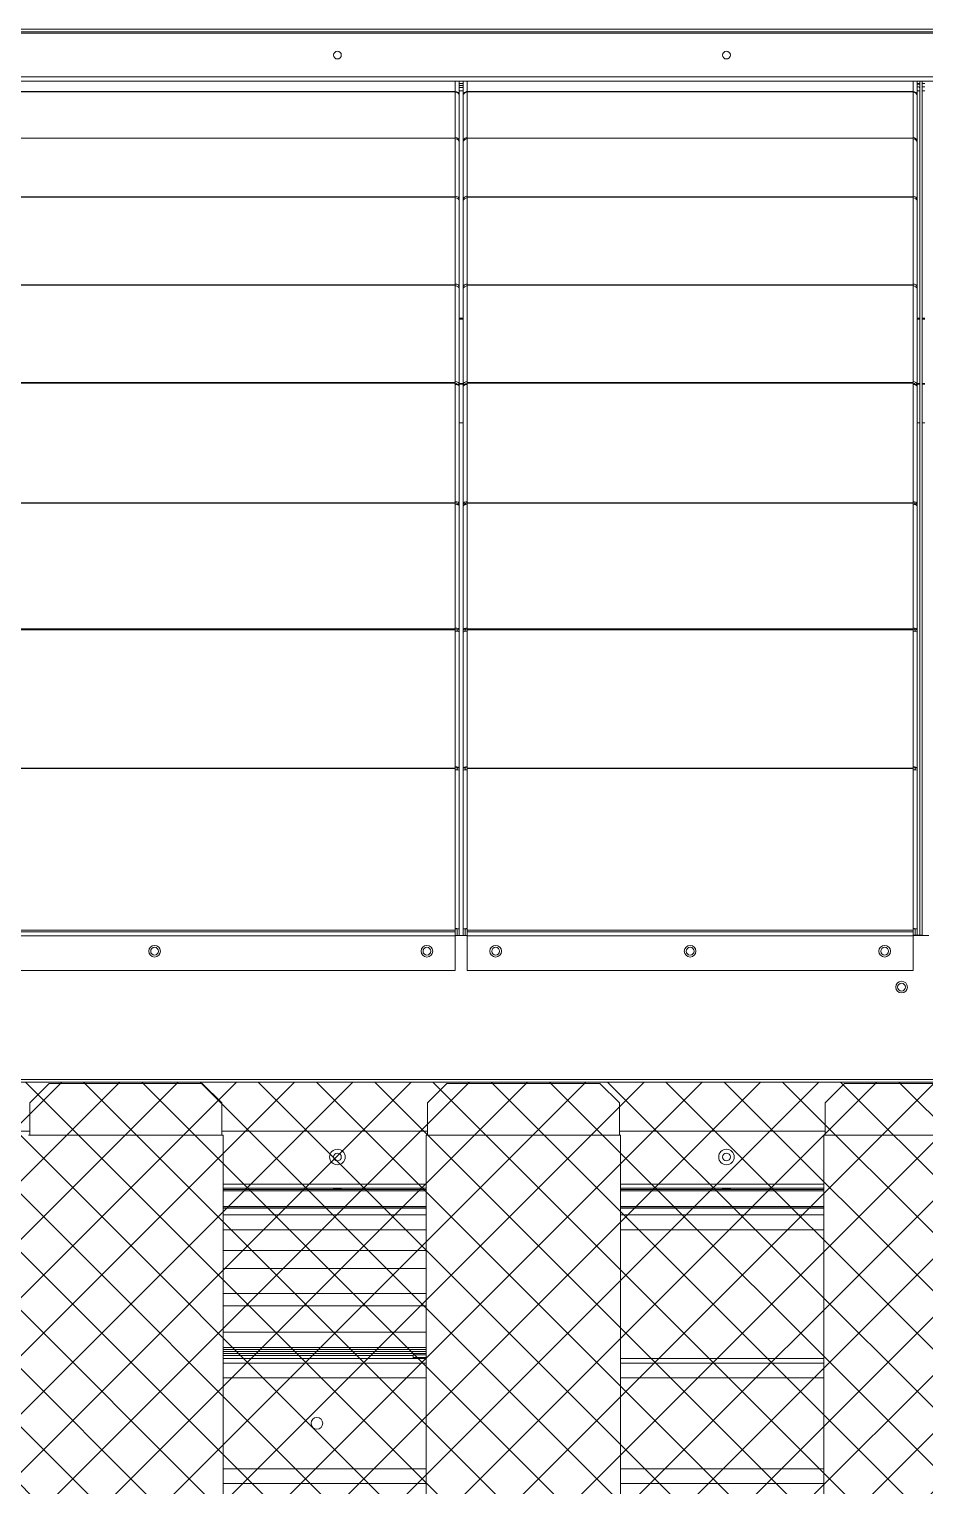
# Model space of a CAD drawing. Header units: millimetres. Extents: x -17070 to 40435, y -291348 to 29674.
# Drawn here: x 31291 to 31982, y 18338 to 19462 of the extents above; entities that cross this region are included whole.
import ezdxf

# ---------------------------------------------------------------- set-up
doc = ezdxf.new("R2010")
doc.units = ezdxf.units.MM

# ---------------------------------------------------------------- blocks, each defined once
blk = doc.blocks.new('2')
at = {"lineweight": 5}
h = blk.add_hatch(dxfattribs=at)
h.set_pattern_fill('ANSI37', scale=10)
h.set_pattern_definition([(45, (-1081643.614, -471753.683), (-22.4506403, 22.4506403), []), (135, (-1081643.614, -471753.683), (-22.4506403, -22.4506403), [])])
h.paths.add_polyline_path([(33434.7, 16549.7), (33434.7, 18649.7), (30525.7, 18649.7), (30525.7, 16549.7)])
at = {"lineweight": 20}
for p, q in [((30478.6, 19461.7), (33478.6, 19461.7)), ((33434.6, 19459.7), (30522.6, 19459.7)), ((30520.6, 19421.7), (33436.6, 19421.7)), ((33436.6, 18651.7), (30520.6, 18651.7)), ((33434.7, 18649.7), (30522.6, 18649.7)), ((30525.7, 18649.7), (33434.7, 18649.7)), ((31291.4, 18633.7), (31306.4, 18648.7)), ((31306.4, 18648.7), (31424.4, 18648.7)), ((31439.4, 18633.7), (31424.4, 18648.7)), ((31598, 18633.7), (31613, 18648.7)), ((31613, 18648.7), (31731, 18648.7)), ((31746, 18633.7), (31731, 18648.7)), ((31904.6, 18633.7), (31919.6, 18648.7)), ((31919.6, 18648.7), (32037.6, 18648.7)), ((31291.4, 18608.7), (31291.4, 18633.7)), ((31439.4, 18608.7), (31439.4, 18633.7)), ((31598, 18608.7), (31598, 18633.7)), ((31746, 18608.7), (31746, 18633.7)), ((31904.6, 18608.7), (31904.6, 18633.7)), ((31291.4, 18611.7), (31132.8, 18611.7)), ((31440.4, 18608.7), (31290.4, 18608.7)), ((31598, 18611.7), (31439.4, 18611.7)), ((31440.4, 16595.7), (31440.4, 18608.7)), ((31597, 16595.7), (31597, 18608.7)), ((31747, 18608.7), (31597, 18608.7)), ((31904.6, 18611.7), (31746, 18611.7)), ((31747, 16595.7), (31747, 18608.7)), ((31903.6, 16595.7), (31903.6, 18608.7)), ((32053.6, 18608.7), (31903.6, 18608.7))]:
    blk.add_line(p, q, dxfattribs=at)
at = {"color": 7, "lineweight": 20}
for p, q in [((33431.5, 19461.7), (30525.7, 19461.7)), ((33431.5, 19458.6), (30525.7, 19458.6)), ((33434.6, 19424.8), (30522.6, 19424.8)), ((33434.6, 19421.7), (30522.6, 19421.7)), ((30525.7, 19413.6), (31619.5, 19413.6)), ((30525.7, 19413.4), (31619.5, 19413.4)), ((30525.7, 19377.7), (31619.5, 19377.7)), ((30525.7, 19377.6), (31619.5, 19377.6)), ((30525.7, 19332.5), (31619.5, 19332.5)), ((30525.7, 19332.2), (31619.5, 19332.2)), ((30525.7, 19264.5), (31619.5, 19264.5)), ((30525.7, 19264.3), (31619.5, 19264.3)), ((30525.7, 19189.2), (31619.5, 19189.2)), ((30525.7, 19188.6), (31619.5, 19188.6)), ((30525.7, 19096.5), (31619.5, 19096.5)), ((30525.7, 19096.2), (31619.5, 19096.2)), ((30525.7, 18999.1), (31619.5, 18999.1)), ((30525.7, 18998.4), (31619.5, 18998.4)), ((30525.7, 18891.8), (31619.5, 18891.8)), ((30525.7, 18891.6), (31619.5, 18891.6)), ((31619.5, 18766.9), (30525.7, 18766.9)), ((30525.7, 18765.6), (31619.5, 18765.6)), ((30525.7, 18762.5), (31619.5, 18762.5)), ((30525.7, 18735.6), (31619.5, 18735.6)), ((31440.4, 18570.9), (31597, 18570.9)), ((31747, 18570.9), (31903.6, 18570.9)), ((31440.4, 18567.8), (31597, 18567.8)), ((31597, 18566.8), (31440.4, 18566.8)), ((31597, 18565.7), (31440.4, 18565.7)), ((31747, 18567.8), (31903.6, 18567.8)), ((31903.6, 18566.8), (31747, 18566.8)), ((31903.6, 18565.7), (31747, 18565.7)), ((31440.4, 18553.6), (31597, 18553.6)), ((31440.4, 18552.6), (31597, 18552.6)), ((31597, 18552.4), (31440.4, 18552.4)), ((31747, 18553.6), (31903.6, 18553.6)), ((31747, 18552.6), (31903.6, 18552.6)), ((31903.6, 18552.4), (31747, 18552.4)), ((31597, 18547.4), (31440.4, 18547.4)), ((31903.6, 18547.4), (31747, 18547.4)), ((31440.4, 18535.6), (31597, 18535.6)), ((31747, 18535.6), (31903.6, 18535.6)), ((31440.4, 18436.5), (31597, 18436.5)), ((31747, 18436.5), (31903.6, 18436.5)), ((31440.4, 18433), (31597, 18433)), ((31747, 18433), (31903.6, 18433)), ((31597, 18340), (31440.4, 18340)), ((31903.6, 18340), (31747, 18340))]:
    blk.add_line(p, q, dxfattribs=at)
at = {"color": 7, "lineweight": 20, "ltscale": 0.004468}
for p, q in [((31619.5, 19421.7), (31619.5, 19413.7)), ((31628.7, 19413.7), (31628.7, 19421.7)), ((31972.5, 19421.7), (31972.5, 19413.7))]:
    blk.add_line(p, q, dxfattribs=at)
at = {"color": 7, "lineweight": 20, "ltscale": 5.06378e-05}
for p, q in [((31619.5, 19413.7), (31619.5, 19413.6)), ((31628.7, 19413.7), (31628.7, 19413.6)), ((31972.5, 19413.7), (31972.5, 19413.6))]:
    blk.add_line(p, q, dxfattribs=at)
at = {"color": 7, "lineweight": 20, "ltscale": 8.68979e-05}
for p, q in [((31619.5, 19413.4), (31619.5, 19413.6)), ((31628.7, 19413.4), (31628.7, 19413.6)), ((31972.5, 19413.4), (31972.5, 19413.6))]:
    blk.add_line(p, q, dxfattribs=at)
at = {"color": 7, "lineweight": 20, "ltscale": 0.000182321}
for p, q in [((31619.5, 19413.1), (31619.5, 19413.4)), ((31628.7, 19413.1), (31628.7, 19413.4)), ((31972.5, 19413.1), (31972.5, 19413.4))]:
    blk.add_line(p, q, dxfattribs=at)
at = {"color": 7, "lineweight": 20, "ltscale": 5.01906e-05}
for p, q in [((31622.6, 19420.3), (31622.6, 19420.4)), ((31975.6, 19420.3), (31975.6, 19420.4))]:
    blk.add_line(p, q, dxfattribs=at)
at = {"color": 7, "lineweight": 20, "ltscale": 0.005416}
for p, q in [((31622.6, 19420.3), (31622.6, 19410.6)), ((31625.6, 19410.6), (31625.6, 19420.3)), ((31975.6, 19420.3), (31975.6, 19410.6))]:
    blk.add_line(p, q, dxfattribs=at)
at = {"color": 7, "lineweight": 20, "ltscale": 0.001667}
for p, q in [((31622.6, 19419.7), (31625.6, 19419.7)), ((31622.6, 19419.7), (31625.6, 19419.7)), ((31625.6, 19418.2), (31622.6, 19418.2)), ((31625.6, 19416.6), (31622.6, 19416.6)), ((31622.6, 19414.1), (31625.6, 19414.1)), ((31622.6, 19238.7), (31625.6, 19238.7)), ((31622.6, 19238.1), (31625.6, 19238.1)), ((31622.6, 19188.3), (31625.6, 19188.3)), ((31622.6, 19188), (31625.6, 19188)), ((31622.6, 19158.1), (31625.6, 19158.1))]:
    blk.add_line(p, q, dxfattribs=at)
at = {"color": 7, "lineweight": 20, "ltscale": 4.85921e-05}
blk.add_line((31625.6, 19420.3), (31625.6, 19420.4), dxfattribs=at)
at = {"color": 7, "lineweight": 20, "ltscale": 0.191}
for p, q in [((31628.7, 19413.6), (31972.5, 19413.6)), ((31628.7, 19413.4), (31972.5, 19413.4)), ((31628.7, 19377.7), (31972.5, 19377.7)), ((31628.7, 19377.6), (31972.5, 19377.6)), ((31628.7, 19332.5), (31972.5, 19332.5)), ((31628.7, 19332.2), (31972.5, 19332.2)), ((31628.7, 19264.5), (31972.5, 19264.5)), ((31628.7, 19264.3), (31972.5, 19264.3)), ((31628.7, 19189.2), (31972.5, 19189.2)), ((31628.7, 19188.6), (31972.5, 19188.6)), ((31628.7, 19096.5), (31972.5, 19096.5)), ((31628.7, 19096.2), (31972.5, 19096.2)), ((31628.7, 18999.1), (31972.5, 18999.1)), ((31628.7, 18998.4), (31972.5, 18998.4)), ((31628.7, 18891.8), (31972.5, 18891.8)), ((31628.7, 18891.6), (31972.5, 18891.6)), ((31972.5, 18766.9), (31628.7, 18766.9)), ((31628.7, 18765.6), (31972.5, 18765.6)), ((31628.7, 18762.5), (31972.5, 18762.5)), ((31628.7, 18735.6), (31972.5, 18735.6))]:
    blk.add_line(p, q, dxfattribs=at)
at = {"color": 7, "lineweight": 20, "ltscale": 0.001111}
for p, q in [((31975.6, 19419.7), (31977.6, 19419.7)), ((31979.6, 19419.7), (31981.6, 19419.7)), ((31979.6, 19417.2), (31981.6, 19417.2)), ((31975.6, 19158.1), (31977.6, 19158.1)), ((31979.6, 19158.1), (31981.6, 19158.1)), ((31586.9, 18437.3), (31586.9, 18439.3))]:
    blk.add_line(p, q, dxfattribs=at)
at = {"color": 7, "lineweight": 20, "ltscale": 0.000277946}
for p, q in [((31975.6, 19419.3), (31976.1, 19419.3)), ((31975.6, 19417.3), (31976.1, 19417.3))]:
    blk.add_line(p, q, dxfattribs=at)
at = {"color": 7, "lineweight": 20, "ltscale": 0.000550281}
blk.add_line((31975.6, 19417.2), (31976.6, 19417.2), dxfattribs=at)
at = {"color": 7, "lineweight": 20, "ltscale": 0.001112}
for p, q in [((31975.6, 19414.1), (31977.6, 19414.1)), ((31975.6, 19238.7), (31977.6, 19238.7)), ((31975.6, 19238.1), (31977.6, 19238.1)), ((31975.6, 19188.3), (31977.6, 19188.3)), ((31975.6, 19188), (31977.6, 19188))]:
    blk.add_line(p, q, dxfattribs=at)
at = {"color": 7, "lineweight": 20, "ltscale": 0.366025}
for p, q in [((31977.6, 19421.7), (31977.6, 18762.9)), ((31979.6, 19421.7), (31979.6, 18762.9))]:
    blk.add_line(p, q, dxfattribs=at)
at = {"color": 7, "lineweight": 20, "ltscale": 0.00111}
for p, q in [((31979.6, 19414.1), (31981.6, 19414.1)), ((31979.6, 19238.7), (31981.6, 19238.7)), ((31979.6, 19238.1), (31981.6, 19238.1)), ((31979.6, 19188.3), (31981.6, 19188.3)), ((31979.6, 19188), (31981.6, 19188))]:
    blk.add_line(p, q, dxfattribs=at)
at = {"color": 7, "lineweight": 20, "ltscale": 0.019501}
for p, q in [((31619.5, 19413.1), (31619.5, 19378)), ((31622.6, 19410.2), (31622.6, 19375.1)), ((31625.6, 19375.1), (31625.6, 19410.2)), ((31628.7, 19378), (31628.7, 19413.1)), ((31972.5, 19413.1), (31972.5, 19378)), ((31975.6, 19410.2), (31975.6, 19375.1))]:
    blk.add_line(p, q, dxfattribs=at)
at = {"color": 7, "lineweight": 20, "ltscale": 1.77147e-05}
for p, q in [((31622.5, 19410.6), (31622.6, 19410.6)), ((31975.5, 19410.6), (31975.6, 19410.6))]:
    blk.add_line(p, q, dxfattribs=at)
at = {"color": 7, "lineweight": 20, "ltscale": 0.020143}
for p, q in [((31622.6, 19374.3), (31622.6, 19410.6)), ((31975.6, 19374.3), (31975.6, 19410.6))]:
    blk.add_line(p, q, dxfattribs=at)
at = {"color": 7, "lineweight": 20, "ltscale": 1.77131e-05}
blk.add_line((31625.6, 19410.6), (31625.6, 19410.6), dxfattribs=at)
at = {"color": 7, "lineweight": 20, "ltscale": 0.000231544}
blk.add_line((31625.6, 19410.2), (31625.6, 19410.6), dxfattribs=at)
at = {"color": 7, "lineweight": 20, "ltscale": 0.000181183}
for p, q in [((31619.5, 19377.7), (31619.5, 19378)), ((31628.7, 19377.7), (31628.7, 19378)), ((31972.5, 19377.7), (31972.5, 19378))]:
    blk.add_line(p, q, dxfattribs=at)
at = {"color": 7, "lineweight": 20, "ltscale": 5.76158e-05}
for p, q in [((31619.5, 19377.6), (31619.5, 19377.7)), ((31628.7, 19377.6), (31628.7, 19377.7)), ((31972.5, 19377.6), (31972.5, 19377.7))]:
    blk.add_line(p, q, dxfattribs=at)
at = {"color": 7, "lineweight": 20, "ltscale": 0.000228135}
for p, q in [((31619.5, 19377.2), (31619.5, 19377.6)), ((31628.7, 19377.2), (31628.7, 19377.6)), ((31972.5, 19377.2), (31972.5, 19377.6))]:
    blk.add_line(p, q, dxfattribs=at)
at = {"color": 7, "lineweight": 20, "ltscale": 0.024554}
for p, q in [((31619.5, 19377.2), (31619.5, 19333)), ((31622.6, 19374.3), (31622.6, 19330.1)), ((31625.6, 19330.1), (31625.6, 19374.3)), ((31628.7, 19333), (31628.7, 19377.2)), ((31972.5, 19377.2), (31972.5, 19333)), ((31975.6, 19374.3), (31975.6, 19330.1))]:
    blk.add_line(p, q, dxfattribs=at)
at = {"color": 7, "lineweight": 20, "ltscale": 5.95243e-05}
for p, q in [((31622.5, 19375.1), (31622.6, 19375.1)), ((31975.5, 19375.1), (31975.6, 19375.1))]:
    blk.add_line(p, q, dxfattribs=at)
at = {"color": 7, "lineweight": 20, "ltscale": 0.019078}
for p, q in [((31622.6, 19340.7), (31622.6, 19375.1)), ((31975.6, 19340.7), (31975.6, 19375.1))]:
    blk.add_line(p, q, dxfattribs=at)
at = {"color": 7, "lineweight": 20, "ltscale": 5.95226e-05}
blk.add_line((31625.7, 19375.1), (31625.6, 19375.1), dxfattribs=at)
at = {"color": 7, "lineweight": 20, "ltscale": 0.000407997}
blk.add_line((31625.6, 19374.3), (31625.6, 19375.1), dxfattribs=at)
at = {"color": 7, "lineweight": 20, "ltscale": 0.000229568}
for p, q in [((31619.5, 19332.5), (31619.5, 19333)), ((31628.7, 19332.5), (31628.7, 19333)), ((31972.5, 19332.5), (31972.5, 19333))]:
    blk.add_line(p, q, dxfattribs=at)
at = {"color": 7, "lineweight": 20, "ltscale": 0.000214269}
for p, q in [((31619.5, 19332.2), (31619.5, 19332.5)), ((31628.7, 19332.2), (31628.7, 19332.5)), ((31972.5, 19332.2), (31972.5, 19332.5))]:
    blk.add_line(p, q, dxfattribs=at)
at = {"color": 7, "lineweight": 20, "ltscale": 0.000344851}
for p, q in [((31619.5, 19331.5), (31619.5, 19332.2)), ((31628.7, 19331.5), (31628.7, 19332.2)), ((31972.5, 19331.5), (31972.5, 19332.2))]:
    blk.add_line(p, q, dxfattribs=at)
at = {"color": 7, "lineweight": 20, "ltscale": 0.036885}
for p, q in [((31619.5, 19331.5), (31619.5, 19265.1)), ((31622.6, 19329.1), (31622.6, 19262.7)), ((31625.6, 19262.7), (31625.6, 19329.1)), ((31628.7, 19265.1), (31628.7, 19331.5)), ((31972.5, 19331.5), (31972.5, 19265.1)), ((31975.6, 19329.1), (31975.6, 19262.7))]:
    blk.add_line(p, q, dxfattribs=at)
at = {"color": 7, "lineweight": 20, "ltscale": 0.000162064}
for p, q in [((31622.3, 19330.1), (31622.6, 19330.1)), ((31625.9, 19330.1), (31625.6, 19330.1)), ((31975.3, 19330.1), (31975.6, 19330.1))]:
    blk.add_line(p, q, dxfattribs=at)
at = {"color": 7, "lineweight": 20, "ltscale": 0.017676}
for p, q in [((31622.6, 19298.3), (31622.6, 19330.1)), ((31975.6, 19298.3), (31975.6, 19330.1))]:
    blk.add_line(p, q, dxfattribs=at)
at = {"color": 7, "lineweight": 20, "ltscale": 0.000573504}
blk.add_line((31625.6, 19329.1), (31625.6, 19330.1), dxfattribs=at)
at = {"color": 7, "lineweight": 20, "ltscale": 0.000342699}
for p, q in [((31619.5, 19264.5), (31619.5, 19265.1)), ((31628.7, 19264.5), (31628.7, 19265.1)), ((31972.5, 19264.5), (31972.5, 19265.1))]:
    blk.add_line(p, q, dxfattribs=at)
at = {"color": 7, "lineweight": 20, "ltscale": 0.000101871}
for p, q in [((31619.5, 19264.3), (31619.5, 19264.5)), ((31628.7, 19264.3), (31628.7, 19264.5)), ((31972.5, 19264.3), (31972.5, 19264.5))]:
    blk.add_line(p, q, dxfattribs=at)
at = {"color": 7, "lineweight": 20, "ltscale": 0.00038102}
for p, q in [((31619.5, 19264.3), (31619.5, 19263.7)), ((31628.7, 19264.3), (31628.7, 19263.7)), ((31972.5, 19264.3), (31972.5, 19263.7))]:
    blk.add_line(p, q, dxfattribs=at)
at = {"color": 7, "lineweight": 20, "ltscale": 0.041009}
for p, q in [((31619.5, 19263.7), (31619.5, 19189.8)), ((31622.6, 19261.4), (31622.6, 19187.6)), ((31625.6, 19187.6), (31625.6, 19261.4)), ((31628.7, 19189.8), (31628.7, 19263.7)), ((31972.5, 19263.7), (31972.5, 19189.8)), ((31975.6, 19261.4), (31975.6, 19187.6))]:
    blk.add_line(p, q, dxfattribs=at)
at = {"color": 7, "lineweight": 20, "ltscale": 0.000315481}
for p, q in [((31622, 19262.7), (31622.6, 19262.7)), ((31626.1, 19262.7), (31625.6, 19262.7)), ((31975, 19262.7), (31975.6, 19262.7))]:
    blk.add_line(p, q, dxfattribs=at)
at = {"color": 7, "lineweight": 20, "ltscale": 0.015571}
for p, q in [((31622.6, 19234.7), (31622.6, 19262.7)), ((31975.6, 19234.7), (31975.6, 19262.7))]:
    blk.add_line(p, q, dxfattribs=at)
at = {"color": 7, "lineweight": 20, "ltscale": 0.000722932}
blk.add_line((31625.6, 19261.4), (31625.6, 19262.7), dxfattribs=at)
at = {"color": 7, "lineweight": 20, "ltscale": 0.000383413}
for p, q in [((31619.5, 19189.8), (31619.5, 19189.2)), ((31628.7, 19189.8), (31628.7, 19189.2)), ((31972.5, 19189.8), (31972.5, 19189.2))]:
    blk.add_line(p, q, dxfattribs=at)
at = {"color": 7, "lineweight": 20, "ltscale": 0.000318226}
for p, q in [((31619.5, 19188.6), (31619.5, 19189.2)), ((31628.7, 19188.6), (31628.7, 19189.2)), ((31972.5, 19188.6), (31972.5, 19189.2))]:
    blk.add_line(p, q, dxfattribs=at)
at = {"color": 7, "lineweight": 20, "ltscale": 0.000523852}
for p, q in [((31619.5, 19188.7), (31619.5, 19187.7)), ((31972.5, 19188.7), (31972.5, 19187.7))]:
    blk.add_line(p, q, dxfattribs=at)
at = {"color": 7, "lineweight": 20, "ltscale": 0.000469699}
for p, q in [((31619.5, 19188.6), (31619.5, 19187.7)), ((31628.7, 19188.6), (31628.7, 19187.7)), ((31972.5, 19188.6), (31972.5, 19187.7))]:
    blk.add_line(p, q, dxfattribs=at)
at = {"color": 7, "lineweight": 20, "ltscale": 0.050238}
for p, q in [((31619.5, 19187.7), (31619.5, 19097.3)), ((31622.6, 19186), (31622.6, 19095.6)), ((31625.6, 19095.6), (31625.6, 19186)), ((31628.7, 19097.3), (31628.7, 19187.7)), ((31972.5, 19187.7), (31972.5, 19097.3)), ((31975.6, 19186), (31975.6, 19095.6))]:
    blk.add_line(p, q, dxfattribs=at)
at = {"color": 7, "lineweight": 20, "ltscale": 0.000888889}
for p, q in [((31621, 19187.6), (31622.6, 19187.6)), ((31627.2, 19187.6), (31625.6, 19187.6)), ((31974, 19187.6), (31975.6, 19187.6)), ((31621, 19095.6), (31622.6, 19095.6)), ((31627.2, 19095.6), (31625.6, 19095.6)), ((31974, 19095.6), (31975.6, 19095.6)), ((31621, 18998.5), (31622.6, 18998.5)), ((31627.2, 18998.5), (31625.6, 18998.5)), ((31974, 18998.5), (31975.6, 18998.5)), ((31621, 18892.1), (31622.6, 18892.1)), ((31627.2, 18892.1), (31625.6, 18892.1)), ((31974, 18892.1), (31975.6, 18892.1))]:
    blk.add_line(p, q, dxfattribs=at)
at = {"color": 7, "lineweight": 20, "ltscale": 3.37381e-05}
for p, q in [((31621, 19187.5), (31621, 19187.6)), ((31627.2, 19187.5), (31627.2, 19187.6)), ((31974, 19187.5), (31974, 19187.6))]:
    blk.add_line(p, q, dxfattribs=at)
at = {"color": 7, "lineweight": 20, "ltscale": 0.01323}
for p, q in [((31622.6, 19163.8), (31622.6, 19187.6)), ((31975.6, 19163.8), (31975.6, 19187.6))]:
    blk.add_line(p, q, dxfattribs=at)
at = {"color": 7, "lineweight": 20, "ltscale": 0.000852754}
blk.add_line((31625.6, 19186), (31625.6, 19187.6), dxfattribs=at)
at = {"color": 7, "lineweight": 20, "ltscale": 0.000466768}
for p, q in [((31619.5, 19097.3), (31619.5, 19096.5)), ((31628.7, 19097.3), (31628.7, 19096.5)), ((31972.5, 19097.3), (31972.5, 19096.5))]:
    blk.add_line(p, q, dxfattribs=at)
at = {"color": 7, "lineweight": 20, "ltscale": 0.000134994}
for p, q in [((31619.5, 19096.2), (31619.5, 19096.5)), ((31628.7, 19096.2), (31628.7, 19096.5)), ((31972.5, 19096.2), (31972.5, 19096.5))]:
    blk.add_line(p, q, dxfattribs=at)
at = {"color": 7, "lineweight": 20, "ltscale": 0.000610792}
for p, q in [((31619.5, 19096.4), (31619.5, 19095.3)), ((31972.5, 19096.4), (31972.5, 19095.3))]:
    blk.add_line(p, q, dxfattribs=at)
at = {"color": 7, "lineweight": 20, "ltscale": 0.000492271}
for p, q in [((31619.5, 19096.2), (31619.5, 19095.3)), ((31628.7, 19096.2), (31628.7, 19095.3)), ((31972.5, 19096.2), (31972.5, 19095.3))]:
    blk.add_line(p, q, dxfattribs=at)
at = {"color": 7, "lineweight": 20, "ltscale": 0.052983}
for p, q in [((31619.5, 19095.3), (31619.5, 19000)), ((31622.6, 19093.9), (31622.6, 18998.5)), ((31625.6, 18998.5), (31625.6, 19093.9)), ((31628.7, 19000), (31628.7, 19095.3)), ((31972.5, 19095.3), (31972.5, 19000)), ((31975.6, 19093.9), (31975.6, 18998.5))]:
    blk.add_line(p, q, dxfattribs=at)
at = {"color": 7, "lineweight": 20, "ltscale": 0.000257803}
for p, q in [((31621, 19095.2), (31621, 19095.6)), ((31627.2, 19095.2), (31627.2, 19095.6)), ((31974, 19095.2), (31974, 19095.6))]:
    blk.add_line(p, q, dxfattribs=at)
at = {"color": 7, "lineweight": 20, "ltscale": 0.010363}
for p, q in [((31622.6, 19077), (31622.6, 19095.6)), ((31975.6, 19077), (31975.6, 19095.6))]:
    blk.add_line(p, q, dxfattribs=at)
at = {"color": 7, "lineweight": 20, "ltscale": 0.000958765}
blk.add_line((31625.6, 19093.9), (31625.6, 19095.6), dxfattribs=at)
at = {"color": 7, "lineweight": 20, "ltscale": 0.000495362}
for p, q in [((31619.5, 19000), (31619.5, 18999.1)), ((31628.7, 19000), (31628.7, 18999.1)), ((31972.5, 19000), (31972.5, 18999.1))]:
    blk.add_line(p, q, dxfattribs=at)
at = {"color": 7, "lineweight": 20, "ltscale": 0.001012}
for p, q in [((31619.5, 18999.2), (31619.5, 18997.4)), ((31972.5, 18999.2), (31972.5, 18997.4))]:
    blk.add_line(p, q, dxfattribs=at)
at = {"color": 7, "lineweight": 20, "ltscale": 0.000387411}
for p, q in [((31619.5, 18998.4), (31619.5, 18999.1)), ((31628.7, 18998.4), (31628.7, 18999.1)), ((31972.5, 18998.4), (31972.5, 18999.1))]:
    blk.add_line(p, q, dxfattribs=at)
at = {"color": 7, "lineweight": 20, "ltscale": 0.000543222}
for p, q in [((31619.5, 18998.4), (31619.5, 18997.4)), ((31628.7, 18998.4), (31628.7, 18997.4)), ((31972.5, 18998.4), (31972.5, 18997.4))]:
    blk.add_line(p, q, dxfattribs=at)
at = {"color": 7, "lineweight": 20, "ltscale": 0.000676388}
for p, q in [((31621, 18997.3), (31621, 18998.5)), ((31627.2, 18997.3), (31627.2, 18998.5)), ((31974, 18997.3), (31974, 18998.5))]:
    blk.add_line(p, q, dxfattribs=at)
at = {"color": 7, "lineweight": 20, "ltscale": 0.007338}
for p, q in [((31622.6, 18985.3), (31622.6, 18998.5)), ((31975.6, 18985.3), (31975.6, 18998.5))]:
    blk.add_line(p, q, dxfattribs=at)
at = {"color": 7, "lineweight": 20, "ltscale": 0.001039}
blk.add_line((31625.6, 18996.7), (31625.6, 18998.5), dxfattribs=at)
at = {"color": 7, "lineweight": 20, "ltscale": 0.058102}
for p, q in [((31619.5, 18997.4), (31619.5, 18892.8)), ((31622.6, 18996.7), (31622.6, 18892.1)), ((31625.6, 18892.1), (31625.6, 18996.7)), ((31628.7, 18892.8), (31628.7, 18997.4)), ((31972.5, 18997.4), (31972.5, 18892.8)), ((31975.6, 18996.7), (31975.6, 18892.1))]:
    blk.add_line(p, q, dxfattribs=at)
at = {"color": 7, "lineweight": 20, "ltscale": 0.000539832}
for p, q in [((31619.5, 18892.8), (31619.5, 18891.8)), ((31628.7, 18892.8), (31628.7, 18891.8)), ((31972.5, 18892.8), (31972.5, 18891.8))]:
    blk.add_line(p, q, dxfattribs=at)
at = {"color": 7, "lineweight": 20, "ltscale": 0.001029}
for p, q in [((31619.5, 18892.4), (31619.5, 18890.6)), ((31972.5, 18892.4), (31972.5, 18890.6))]:
    blk.add_line(p, q, dxfattribs=at)
at = {"color": 7, "lineweight": 20, "ltscale": 0.000153368}
for p, q in [((31619.5, 18891.6), (31619.5, 18891.8)), ((31628.7, 18891.6), (31628.7, 18891.8)), ((31972.5, 18891.6), (31972.5, 18891.8))]:
    blk.add_line(p, q, dxfattribs=at)
at = {"color": 7, "lineweight": 20, "ltscale": 0.00054973}
for p, q in [((31619.5, 18891.6), (31619.5, 18890.6)), ((31628.7, 18891.6), (31628.7, 18890.6)), ((31972.5, 18891.6), (31972.5, 18890.6))]:
    blk.add_line(p, q, dxfattribs=at)
at = {"color": 7, "lineweight": 20, "ltscale": 0.068058}
for p, q in [((31619.5, 18890.6), (31619.5, 18768.1)), ((31622.6, 18890.1), (31622.6, 18767.6)), ((31625.6, 18767.6), (31625.6, 18890.1)), ((31628.7, 18768.1), (31628.7, 18890.6)), ((31972.5, 18890.6), (31972.5, 18768.1)), ((31975.6, 18890.1), (31975.6, 18767.6))]:
    blk.add_line(p, q, dxfattribs=at)
at = {"color": 7, "lineweight": 20, "ltscale": 0.000861584}
for p, q in [((31621, 18890.5), (31621, 18892.1)), ((31627.2, 18890.5), (31627.2, 18892.1)), ((31974, 18890.5), (31974, 18892.1))]:
    blk.add_line(p, q, dxfattribs=at)
at = {"color": 7, "lineweight": 20, "ltscale": 0.004022}
for p, q in [((31622.6, 18884.8), (31622.6, 18892.1)), ((31975.6, 18884.8), (31975.6, 18892.1))]:
    blk.add_line(p, q, dxfattribs=at)
at = {"color": 7, "lineweight": 20, "ltscale": 0.00109}
blk.add_line((31625.6, 18890.1), (31625.6, 18892.1), dxfattribs=at)
at = {"color": 7, "lineweight": 20, "ltscale": 0.000665626}
for p, q in [((31619.5, 18768.1), (31619.5, 18766.9)), ((31628.7, 18768.1), (31628.7, 18766.9)), ((31972.5, 18768.1), (31972.5, 18766.9))]:
    blk.add_line(p, q, dxfattribs=at)
at = {"color": 7, "lineweight": 20, "ltscale": 0.002905}
blk.add_line((31619.5, 18767.8), (31619.5, 18762.6), dxfattribs=at)
at = {"color": 7, "lineweight": 20, "ltscale": 0.000707283}
for p, q in [((31619.5, 18766.9), (31619.5, 18765.6)), ((31628.7, 18766.9), (31628.7, 18765.6)), ((31972.5, 18766.9), (31972.5, 18765.6))]:
    blk.add_line(p, q, dxfattribs=at)
at = {"color": 7, "lineweight": 20, "ltscale": 0.001722}
for p, q in [((31619.5, 18762.5), (31619.5, 18765.6)), ((31628.7, 18762.5), (31628.7, 18765.6)), ((31972.5, 18762.5), (31972.5, 18765.6))]:
    blk.add_line(p, q, dxfattribs=at)
at = {"color": 7, "lineweight": 20, "ltscale": 0.005111}
blk.add_line((31628.7, 18762.6), (31619.5, 18762.6), dxfattribs=at)
at = {"color": 7, "lineweight": 20, "ltscale": 0.014944}
for p, q in [((31619.5, 18735.6), (31619.5, 18762.5)), ((31628.7, 18762.5), (31628.7, 18735.6)), ((31972.5, 18735.6), (31972.5, 18762.5))]:
    blk.add_line(p, q, dxfattribs=at)
at = {"color": 7, "lineweight": 20, "ltscale": 0.002779}
for p, q in [((31621, 18762.6), (31621, 18767.6)), ((31622.6, 18762.6), (31622.6, 18767.6)), ((31625.6, 18762.6), (31625.6, 18767.6)), ((31627.2, 18762.6), (31627.2, 18767.6))]:
    blk.add_line(p, q, dxfattribs=at)
at = {"color": 7, "lineweight": 20, "ltscale": 0.002756}
blk.add_line((31972.5, 18767.8), (31972.5, 18762.9), dxfattribs=at)
at = {"color": 7, "lineweight": 20, "ltscale": 0.002}
blk.add_line((31972.5, 18762.9), (31976.1, 18762.9), dxfattribs=at)
at = {"color": 7, "lineweight": 20, "ltscale": 0.006778}
blk.add_line((31984.7, 18762.6), (31972.5, 18762.6), dxfattribs=at)
at = {"color": 7, "lineweight": 20, "ltscale": 0.00263}
for p, q in [((31974, 18762.9), (31974, 18767.6)), ((31975.6, 18762.9), (31975.6, 18767.6))]:
    blk.add_line(p, q, dxfattribs=at)
at = {"color": 7, "lineweight": 20, "ltscale": 0.000149487}
blk.add_line((31976.1, 18762.6), (31976.1, 18762.9), dxfattribs=at)
at = {"color": 7, "lineweight": 20, "ltscale": 0.001944}
blk.add_line((31979.6, 18762.9), (31976.1, 18762.9), dxfattribs=at)
at = {"color": 7, "lineweight": 20, "ltscale": 0.000149486}
blk.add_line((31979.6, 18762.6), (31979.6, 18762.9), dxfattribs=at)
at = {"color": 0, "lineweight": 20}
for p, q in [((31597, 18519.9), (31440.4, 18519.9)), ((31440.4, 18505.9), (31597, 18505.9)), ((31440.4, 18486.7), (31597, 18486.7)), ((31597, 18477.1), (31440.4, 18477.1))]:
    blk.add_line(p, q, dxfattribs=at)
at = {"color": 7, "lineweight": 20, "ltscale": 0.434111}
for p, q in [((31440.4, 18456.9), (31597, 18456.9)), ((31440.4, 18445), (31597, 18445)), ((31440.4, 18443.5), (31597, 18443.5)), ((31440.4, 18441.9), (31597, 18441.9))]:
    blk.add_line(p, q, dxfattribs=at)
at = {"color": 7, "lineweight": 20, "ltscale": 0.435222}
for p, q in [((31597, 18441.9), (31440.4, 18441.9)), ((31597, 18440.3), (31440.4, 18440.3))]:
    blk.add_line(p, q, dxfattribs=at)
at = {"color": 7, "lineweight": 20, "ltscale": 0.373667}
blk.add_line((31586.9, 18438.8), (31440.4, 18438.8), dxfattribs=at)
at = {"color": 7, "lineweight": 20, "ltscale": 0.032222}
for p, q in [((31597, 18439.3), (31586.9, 18439.3)), ((31597, 18437.3), (31586.9, 18437.3))]:
    blk.add_line(p, q, dxfattribs=at)
at = {"color": 7, "lineweight": 20, "ltscale": 0.000444445}
blk.add_line((31586.9, 18437.3), (31586.9, 18436.5), dxfattribs=at)
at = {"color": 7, "lineweight": 20, "ltscale": 0.458489}
for p, q in [((31597, 18421.5), (31440.4, 18421.5)), ((31440.4, 18351.5), (31597, 18351.5))]:
    blk.add_line(p, q, dxfattribs=at)
at = {"color": 7, "lineweight": 20, "ltscale": 0.330044}
for p, q in [((31903.6, 18421.5), (31747, 18421.5)), ((31747, 18351.5), (31903.6, 18351.5))]:
    blk.add_line(p, q, dxfattribs=at)
at = {"color": 7, "lineweight": 20}
for centre, radius in [((31528.6, 19441.7), 3), ((31828.6, 19441.7), 3), ((31387.6, 18750.6), 4.5), ((31387.6, 18750.6), 3), ((31597.6, 18750.6), 4.5), ((31597.6, 18750.6), 3), ((31650.6, 18750.6), 4.5), ((31650.6, 18750.6), 3), ((31800.6, 18750.6), 4.5), ((31800.6, 18750.6), 3), ((31950.6, 18750.6), 4.5), ((31950.6, 18750.6), 3), ((31963.6, 18722.9), 4.5), ((31963.6, 18722.9), 3), ((31528.6, 18591.9), 6), ((31528.6, 18591.9), 3), ((31828.6, 18591.9), 6), ((31828.6, 18591.9), 3), ((31512.8, 18386.5), 4.5)]:
    blk.add_circle(centre, radius, dxfattribs=at)
for centre, radius, start, end in [((31976.1, 19415.8), 3.5, 64.6232, 90), ((31976.1, 19415.8), 1.5, 0.5908, 90), ((31976.1, 19415.8), 3.5, 0, 0.4003), ((31619.5, 19226.9), 3.1, 0, 0.8218), ((31972.5, 19226.9), 3.1, 0, 0.8218), ((31619.5, 19004), 3.1, 0, 0.7204), ((31972.5, 19004), 3.1, 0, 0.7204)]:
    blk.add_arc(centre, radius, start, end, dxfattribs=at)
for centre, major_axis, ratio, start_param, end_param in [((31619.5, 19410.6), (-3.1, 0), 0.995898, 3.141593, 4.712389), ((31619.5, 19420.3), (-3.1, 0), 0.995898, 3.141593, 3.605089), ((31619.5, 19420.4), (3.1, 0), 1, 6.283185, 6.712354), ((31628.7, 19420.3), (3.1, 0), 0.995898, 2.678096, 3.141593), ((31628.7, 19420.4), (-3.1, 0), 1, 5.854017, 6.283185), ((31628.7, 19410.6), (3.1, 0), 0.995898, 1.570796, 3.141593), ((31972.5, 19410.6), (-3.1, 0), 0.995898, 3.141593, 4.712389), ((31972.5, 19420.3), (-3.1, 0), 0.995898, 3.141593, 3.605089), ((31972.5, 19420.4), (3.1, 0), 1, 0, 0.429168), ((31619.5, 19410.2), (-3.1, 0), 0.945441, 3.141593, 4.712389), ((31628.7, 19410.2), (3.1, 0), 0.945441, 1.570796, 3.141593), ((31972.5, 19410.2), (-3.1, 0), 0.945441, 3.141593, 4.712389), ((31619.5, 19375.1), (-3.1, 0), 0.945441, 3.141593, 4.712389), ((31619.5, 19374.3), (-3.1, 0), 0.911987, 3.141593, 4.712389), ((31628.7, 19375.1), (3.1, 0), 0.945441, 1.570796, 3.141593), ((31628.7, 19374.3), (3.1, 0), 0.911987, 1.570796, 3.141593), ((31972.5, 19375.1), (-3.1, 0), 0.945441, 3.141593, 4.712389), ((31972.5, 19374.3), (-3.1, 0), 0.911987, 3.141593, 4.712389), ((31619.5, 19330.1), (-3.1, 0), 0.911987, 3.141593, 4.712389), ((31619.5, 19329.1), (-3.1, 0), 0.787572, 3.141593, 4.712389), ((31628.7, 19330.1), (3.1, 0), 0.911987, 1.570796, 3.141593), ((31628.7, 19329.1), (3.1, 0), 0.787572, 1.570796, 3.141593), ((31972.5, 19330.1), (-3.1, 0), 0.911987, 3.141593, 4.712389), ((31972.5, 19329.1), (-3.1, 0), 0.787572, 3.141593, 4.712389), ((31619.5, 19262.7), (-3.1, 0), 0.787572, 3.141593, 4.712389), ((31619.5, 19262.7), (-1.5, 0), 0.787572, 3.897536, 4.712389), ((31619.5, 19261.4), (-3.1, 0), 0.728422, 3.141593, 4.712389), ((31628.7, 19262.7), (3.1, 0), 0.787572, 1.570796, 3.141593), ((31628.7, 19261.4), (3.1, 0), 0.728422, 1.570796, 3.141593), ((31628.7, 19262.7), (1.5, 0), 0.787572, 1.570796, 2.385648), ((31972.5, 19262.7), (-3.1, 0), 0.787572, 3.141593, 4.712389), ((31972.5, 19262.7), (-1.5, 0), 0.787572, 3.897536, 4.712389), ((31972.5, 19261.4), (-3.1, 0), 0.728422, 3.141593, 4.712389), ((31619.5, 19226.8), (-3.1, 0), 0.99655, 3.141593, 3.150933), ((31619.5, 19226.7), (-3.1, 0), 0.977239, 3.141593, 3.155876), ((31972.5, 19226.8), (-3.1, 0), 0.99655, 3.141593, 3.150933), ((31972.5, 19226.7), (-3.1, 0), 0.977239, 3.141593, 3.155876), ((31619.5, 19221.7), (-3.1, 0), 0.968276, 3.141593, 3.146662), ((31972.5, 19221.7), (-3.1, 0), 0.968276, 3.141593, 3.146662), ((31619.5, 19206.7), (-3.1, 0), 0.944147, 3.141593, 3.146652), ((31972.5, 19206.7), (-3.1, 0), 0.944147, 3.141593, 3.146652), ((31619.5, 19187.6), (-3.1, 0), 0.728422, 3.141593, 4.712389), ((31619.5, 19187.6), (-1.5, 0), 0.728422, 3.141593, 4.712389), ((31619.5, 19199.6), (-3.1, 0), 0.977239, 3.141593, 3.154321), ((31619.5, 19198.9), (-3.1, 0), 0.850543, 3.141593, 3.154078), ((31628.7, 19187.6), (3.1, 0), 0.728422, 1.570796, 3.141593), ((31628.7, 19187.6), (1.5, 0), 0.728422, 1.570796, 3.141593), ((31972.5, 19187.6), (-3.1, 0), 0.728422, 3.141593, 4.712389), ((31972.5, 19187.6), (-1.5, 0), 0.728422, 3.141593, 4.712389), ((31972.5, 19199.6), (-3.1, 0), 0.977239, 3.141593, 3.154321), ((31972.5, 19198.9), (-3.1, 0), 0.850543, 3.141593, 3.154078), ((31619.5, 19186), (-3.1, 0), 0.543645, 3.141593, 4.712389), ((31619.5, 19186.9), (-3.1, 0), 0.877774, 3.141593, 3.146617), ((31628.7, 19186), (3.1, 0), 0.543645, 1.570796, 3.141593), ((31972.5, 19186), (-3.1, 0), 0.543645, 3.141593, 4.712389), ((31972.5, 19186.9), (-3.1, 0), 0.877774, 3.141593, 3.146617), ((31619.5, 19131.8), (-3.1, 0), 0.850543, 3.141593, 3.152997), ((31619.5, 19130.6), (-3.1, 0), 0.719619, 3.141593, 3.152626), ((31972.5, 19131.8), (-3.1, 0), 0.850543, 3.141593, 3.152997), ((31972.5, 19130.6), (-3.1, 0), 0.719619, 3.141593, 3.152626), ((31619.5, 19095.6), (-3.1, 0), 0.543645, 3.141593, 4.712389), ((31619.5, 19095.6), (-1.5, 0), 0.543645, 3.141593, 4.712389), ((31619.5, 19093.9), (-3.1, 0), 0.465261, 3.141593, 4.712389), ((31628.7, 19095.6), (3.1, 0), 0.543645, 1.570796, 3.141593), ((31628.7, 19093.9), (3.1, 0), 0.465261, 1.570796, 3.141593), ((31628.7, 19095.6), (1.5, 0), 0.543645, 1.570796, 3.141593), ((31972.5, 19095.6), (-3.1, 0), 0.543645, 3.141593, 4.712389), ((31972.5, 19095.6), (-1.5, 0), 0.543645, 3.141593, 4.712389), ((31972.5, 19093.9), (-3.1, 0), 0.465261, 3.141593, 4.712389), ((31619.5, 19042), (-3.1, 0), 0.719619, 3.141593, 3.151829), ((31619.5, 19040.4), (-3.1, 0), 0.446847, 3.141593, 3.150104), ((31972.5, 19042), (-3.1, 0), 0.719619, 3.141593, 3.151829), ((31972.5, 19040.4), (-3.1, 0), 0.446847, 3.141593, 3.150104), ((31619.5, 18998.5), (-3.1, 0), 0.465261, 3.141593, 4.712389), ((31619.5, 18998.5), (-1.5, 0), 0.465261, 3.141593, 4.712389), ((31619.5, 19003.9), (3.1, 0), 0.992634, 6.283185, 6.292467), ((31619.5, 19003.7), (3.1, 0), 0.946894, 0, 0.012463), ((31628.7, 18998.5), (3.1, 0), 0.465261, 1.570796, 3.141593), ((31628.7, 18998.5), (1.5, 0), 0.465261, 1.570796, 3.141593), ((31972.5, 18998.5), (-3.1, 0), 0.465261, 3.141593, 4.712389), ((31972.5, 18998.5), (-1.5, 0), 0.465261, 3.141593, 4.712389), ((31972.5, 19003.9), (3.1, 0), 0.992634, 6.283185, 6.292467), ((31972.5, 19003.7), (3.1, 0), 0.946894, 0, 0.012463), ((31619.5, 18996.7), (-3.1, 0), 0.240313, 3.141593, 4.712389), ((31619.5, 18992.8), (3.1, 0), 0.929338, 6.283185, 6.289352), ((31628.7, 18996.7), (3.1, 0), 0.240313, 1.570796, 3.141593), ((31972.5, 18996.7), (-3.1, 0), 0.240313, 3.141593, 4.712389), ((31972.5, 18992.8), (3.1, 0), 0.929338, 6.283185, 6.289352), ((31619.5, 18980.4), (3.1, 0), 0.946894, 0, 0.011421), ((31619.5, 18979.5), (3.1, 0), 0.817118, 0, 0.011141), ((31972.5, 18980.4), (3.1, 0), 0.946894, 0, 0.011421), ((31972.5, 18979.5), (3.1, 0), 0.817118, 0, 0.011141), ((31619.5, 18937.7), (3.1, 0), 0.817118, 0, 0.010381), ((31619.5, 18936.3), (3.1, 0), 0.588362, 0, 0.009503), ((31972.5, 18937.7), (3.1, 0), 0.817118, 0, 0.010381), ((31972.5, 18936.3), (3.1, 0), 0.588362, 0, 0.009503), ((31619.5, 18926.3), (-3.1, 0), 0.446847, 3.141593, 3.149765), ((31619.5, 18924.4), (-3.1, 0), 0.246895, 3.141593, 3.146315), ((31972.5, 18926.3), (-3.1, 0), 0.446847, 3.141593, 3.149765), ((31972.5, 18924.4), (-3.1, 0), 0.246895, 3.141593, 3.146315), ((31619.5, 18916.4), (3.1, 0), 0.752656, 6.283185, 6.288481), ((31972.5, 18916.4), (3.1, 0), 0.752656, 6.283185, 6.288481), ((31619.5, 18892.1), (-3.1, 0), 0.240313, 3.141593, 4.712389), ((31619.5, 18892.1), (-1.5, 0), 0.240313, 3.141593, 4.712389), ((31619.5, 18890.1), (-3.1, 0), 0.151261, 3.141593, 4.712389), ((31628.7, 18892.1), (3.1, 0), 0.240313, 1.570796, 3.141593), ((31628.7, 18890.1), (3.1, 0), 0.151261, 1.570796, 3.141593), ((31628.7, 18892.1), (1.5, 0), 0.240313, 1.570796, 3.141593), ((31972.5, 18892.1), (-3.1, 0), 0.240313, 3.141593, 4.712389), ((31972.5, 18892.1), (-1.5, 0), 0.240313, 3.141593, 4.712389), ((31972.5, 18890.1), (-3.1, 0), 0.151261, 3.141593, 4.712389), ((31619.5, 18877.7), (3.1, 0), 0.588362, 0, 0.008978), ((31619.5, 18875.9), (3.1, 0), 0.335364, 0, 0.006292), ((31972.5, 18877.7), (3.1, 0), 0.588362, 0, 0.008978), ((31972.5, 18875.9), (3.1, 0), 0.335364, 0, 0.006292), ((31619.5, 18821.6), (-3.1, 0), 0.246895, 3.141593, 3.146199), ((31972.5, 18821.6), (-3.1, 0), 0.246895, 3.141593, 3.146199), ((31619.5, 18807.6), (3.1, 0), 0.335364, 0, 0.010212), ((31972.5, 18807.6), (3.1, 0), 0.335364, 0, 0.010212), ((31619.5, 18767.6), (-3.1, 0), 0.151261, 3.141593, 4.712389), ((31619.5, 18767.6), (-1.5, 0), 0.151261, 3.141593, 4.712389), ((31628.7, 18767.6), (3.1, 0), 0.151261, 1.570796, 3.141593), ((31628.7, 18767.6), (1.5, 0), 0.151261, 1.570796, 3.141593), ((31972.5, 18767.6), (-3.1, 0), 0.151261, 3.141593, 4.712389), ((31972.5, 18767.6), (-1.5, 0), 0.151261, 3.141593, 4.712389), ((31528.6, 18567.1), (3, 0), 0.695361, 2.801144, 3.141593), ((31528.6, 18567.1), (3, 0), 0.695361, 3.141593, 3.26976), ((31528.6, 18566), (3, 0), 0.695361, 2.054852, 2.704411), ((31528.6, 18564.5), (4.5, 0), 0.69625, 0.999432, 2.142161), ((31528.6, 18566), (-3, 0), 0.695361, 3.578774, 4.228333), ((31528.6, 18567.1), (-3, 0), 0.695361, 3.141593, 3.482042), ((31528.6, 18567.1), (3, 0), 0.695361, 6.155018, 6.283185), ((31828.6, 18567.1), (3, 0), 0.695361, 2.801144, 3.141593), ((31828.6, 18567.1), (3, 0), 0.695361, 3.141593, 3.26976), ((31828.6, 18566), (3, 0), 0.695361, 2.054852, 2.704411), ((31828.6, 18564.5), (4.5, 0), 0.69625, 0.999432, 2.142161), ((31828.6, 18566), (-3, 0), 0.695361, 3.578774, 4.228333), ((31828.6, 18567.1), (-3, 0), 0.695361, 3.141593, 3.482042), ((31828.6, 18567.1), (3, 0), 0.695361, 6.155018, 6.283185)]:
    blk.add_ellipse(centre, major_axis=major_axis, ratio=ratio, start_param=start_param, end_param=end_param, dxfattribs=at)

msp = doc.modelspace()

# ---------------------------------------------------------------- block references
msp.add_blockref('2', (0, 0))

doc.saveas('drawing.dxf')
